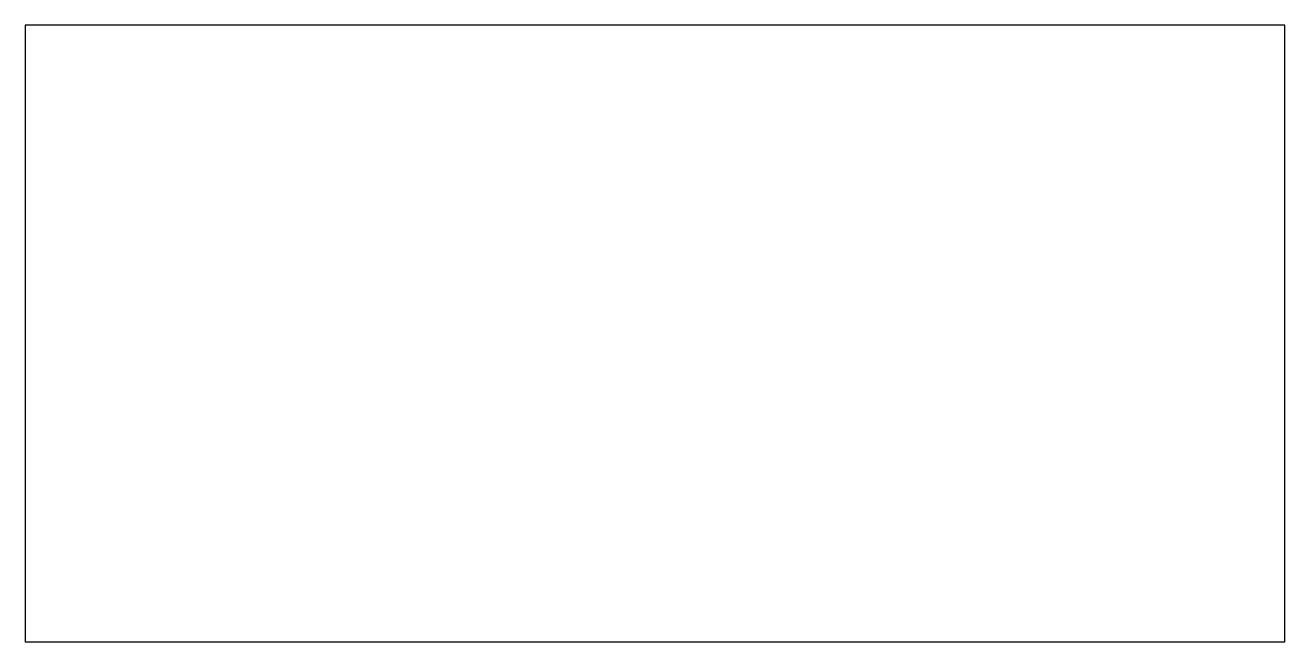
# Model space of a CAD drawing. Extents: x -3.2 to 3.2, y -1.57 to 1.57.
import ezdxf

# ---------------------------------------------------------------- set-up
doc = ezdxf.new("R2010")
doc.units = 0
doc.header["$LTSCALE"] = 10
doc.header["$MEASUREMENT"] = 0
doc.layers.get('0').update_dxf_attribs({"linetype": 'CONTINUOUS'})

msp = doc.modelspace()

# ---------------------------------------------------------------- linework, layer by layer
msp.add_lwpolyline([(-3.1969, -1.5668), (3.1969, -1.5668), (3.1969, 1.5668), (-3.1969, 1.5668)], close=True)

doc.saveas('drawing.dxf')
